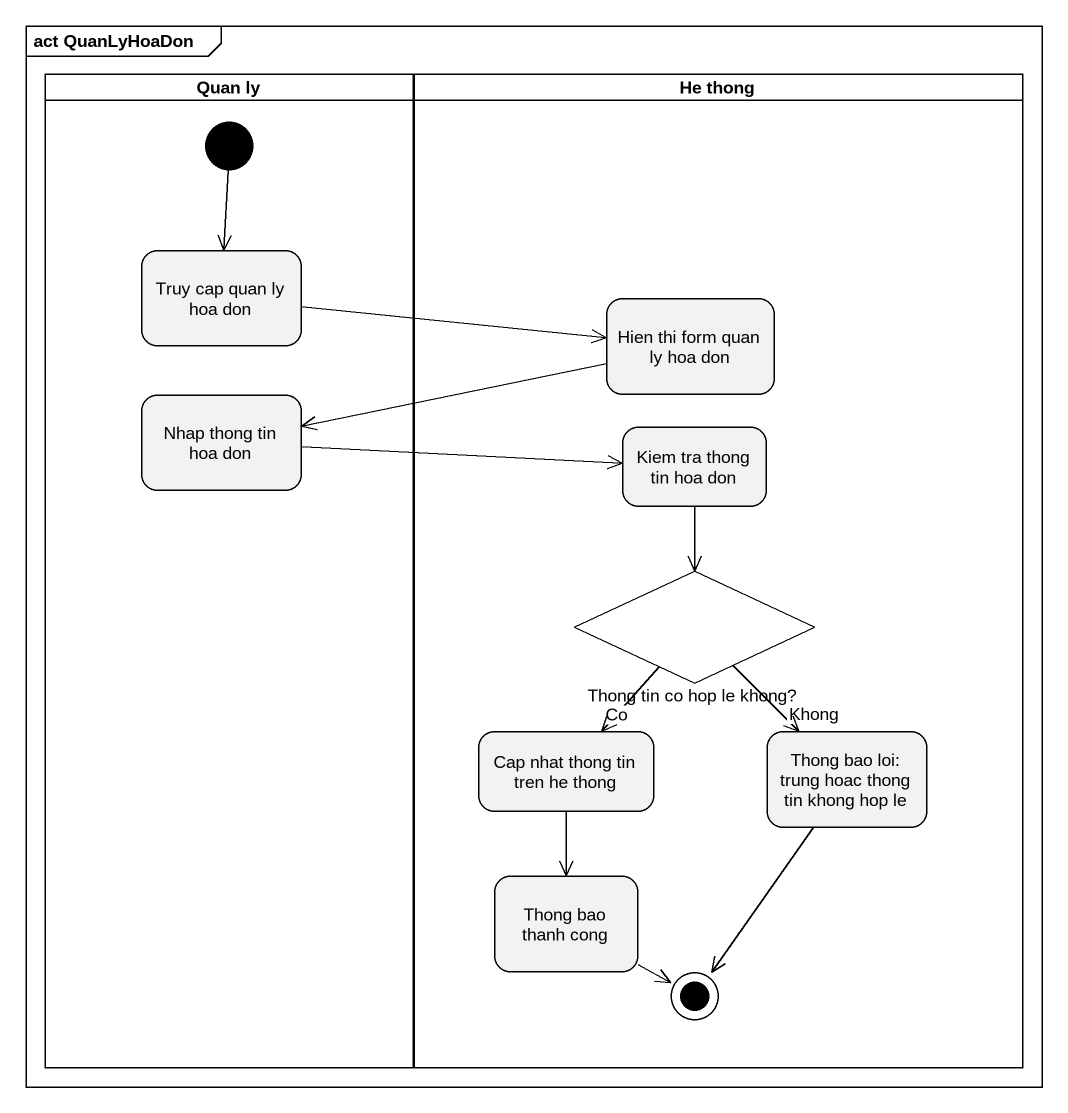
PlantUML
@startuml
mainframe act QuanLyHoaDon
hide empty description
state "Quan ly" as Quan_ly <<partition>> {
  state "Truy cap quan ly hoa don" as Truy_cap_quan_ly_hoa_don
  state "Nhap thong tin hoa don" as Nhap_thong_tin_hoa_don
  [*] --> Truy_cap_quan_ly_hoa_don
}
state "He thong" as He_thong <<partition>> {
  state "Hien thi form quan ly hoa don" as Hien_thi_form_quan_ly_hoa
  state "Kiem tra thong tin hoa don" as Kiem_tra_thong_tin_hoa_don
  state "Thong tin co hop le khong?" as Thong_tin_co_hop_le_khong <<choice>>
  state "Cap nhat thong tin tren he thong" as Cap_nhat_thong_tin_tren_he
  state "Thong bao loi: trung hoac thong tin khong hop le" as Thong_bao_loi_trung_hoac
  state "Thong bao thanh cong" as Thong_bao_thanh_cong
  Thong_bao_loi_trung_hoac --> [*]
  Thong_bao_thanh_cong -right-> [*]
}
Truy_cap_quan_ly_hoa_don -right-> Hien_thi_form_quan_ly_hoa
Hien_thi_form_quan_ly_hoa -left-> Nhap_thong_tin_hoa_don
Nhap_thong_tin_hoa_don -right-> Kiem_tra_thong_tin_hoa_don
Kiem_tra_thong_tin_hoa_don --> Thong_tin_co_hop_le_khong
Thong_tin_co_hop_le_khong --> Cap_nhat_thong_tin_tren_he : Co
Thong_tin_co_hop_le_khong --> Thong_bao_loi_trung_hoac : Khong
Cap_nhat_thong_tin_tren_he --> Thong_bao_thanh_cong
@enduml
